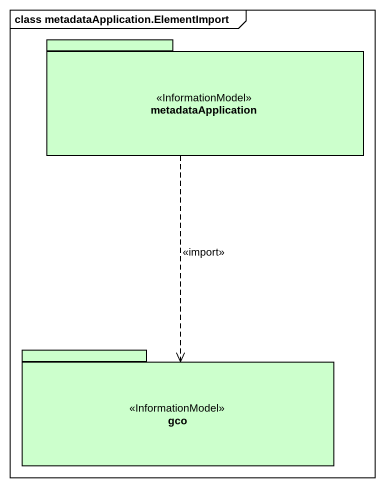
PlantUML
@startuml
mainframe class metadataApplication.ElementImport
package metadataApplication <<InformationModel>> #CCFFCC {
}
package gco <<InformationModel>> #CCFFCC {
}
metadataApplication ..> gco : <<import>>
@enduml
